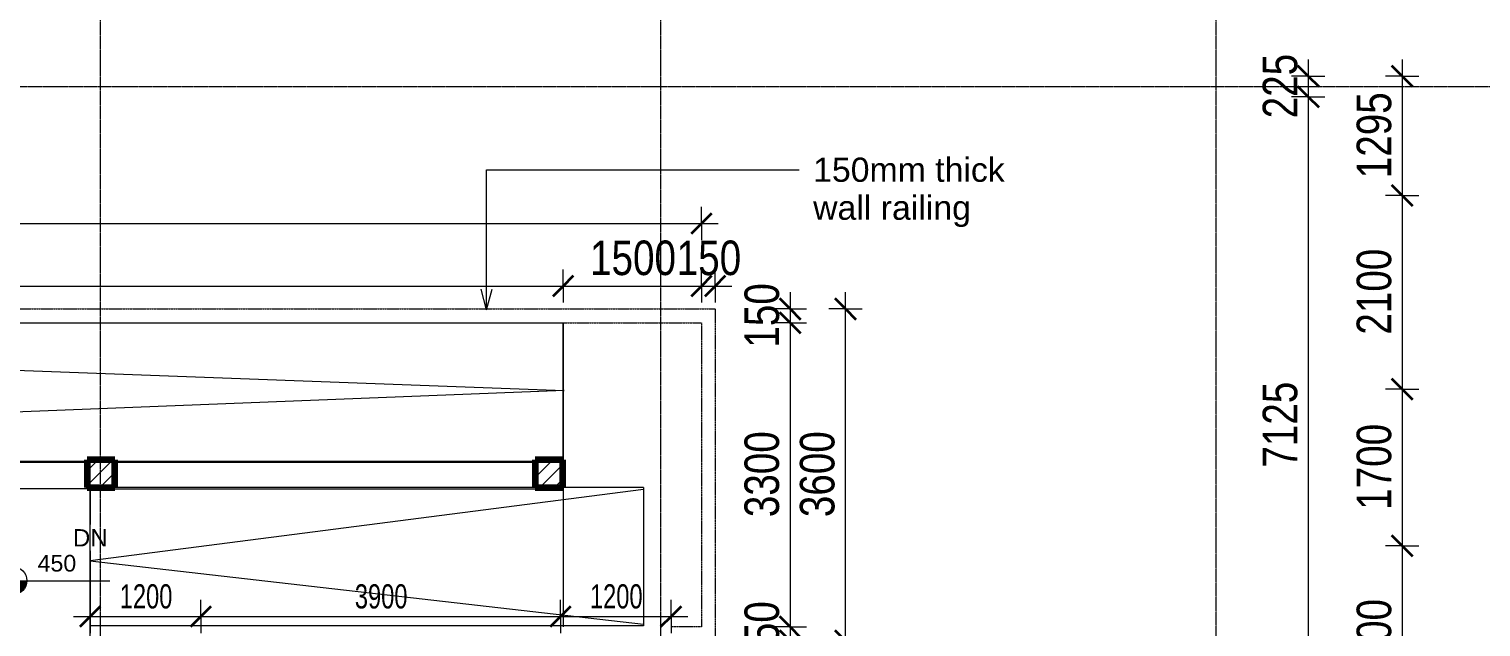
# Model space of a CAD drawing. Header units: millimetres. Extents: x -35190 to 411743, y -233114 to 23872.
# Drawn here: x 15310 to 31058, y 8360 to 14846 of the extents above; entities that cross this region are included whole.
import ezdxf

# ---------------------------------------------------------------- set-up
doc = ezdxf.new("R2010")
doc.units = ezdxf.units.MM
doc.linetypes.add('Aligning Line', pattern=[6.35, 3.175, -3.175])
doc.linetypes.add('Grid Line', pattern=[22.225, 12.7, -3.175, 3.175, -3.175])
for name, color, linetype, lineweight in [('A-ANNO-DIMS', 211, 'Continuous', 9), ('A-ANNO-DIMS-75', 211, 'Continuous', 9), ('A-DETL-THIN', 151, 'Continuous', 18), ('A-FLOR', 192, 'Continuous', 18), ('A-FLOR-HRAL', 11, 'Continuous', 18), ('A-FLOR-LEVL', 51, 'Continuous', 18), ('A-FLOR-LEVL-TEXT', 2, 'Continuous', 18), ('A-WALL', 113, 'Continuous', 18), ('A-WALL-PATT', 111, 'Continuous', 18), ('G-ANNO-DIMS', 111, 'Continuous', 9), ('G-ANNO-TEXT', 231, 'Continuous', 9), ('S-GRID', 1, 'Continuous', 9), ('S-STRS', 31, 'Continuous', 18)]:
    doc.layers.add(name, color=color, linetype=linetype, lineweight=lineweight)
doc.styles.add('Arial', font='arial.ttf', dxfattribs={"height": 187.5})
doc.styles.add('Arial_3', font='arial.ttf', dxfattribs={"width": 0.8, "height": 375})
doc.styles.add('Arial_7', font='arial.ttf', dxfattribs={"height": 262.5})
doc.styles.add('Arial_8', font='arial.ttf', dxfattribs={"width": 0.7, "height": 262.5})
doc.styles.add('Arial_9', font='arial.ttf', dxfattribs={"height": 180})
doc.dimstyles.new('main_4_5mm_2', dxfattribs={"dimscale": 304.8, "dimtxt": 382.597275, "dimasz": 0.738189, "dimexe": 0.590551, "dimexo": 0.0625, "dimgap": 0.024606, "dimtad": 1, "dimdec": 0, "dimzin": 0, "dimdsep": 46, "dimtxsty": 'Arial_3', "dimblk1": 'OBLIQUE', "dimblk2": 'OBLIQUE', "dimsah": 1, "dimcen": 0.09, "dimdle": 0.590551, "dimazin": 0, "dimtfac": 1, "dimtdec": 4, "dimtix": 1, "dimtmove": 0, "dimatfit": 3, "dimfxl": 0.590551, "dimfxlon": 1, "dimtvp": 1, "dimtolj": 1, "dimtzin": 0, "dimarcsym": 2})
doc.dimstyles.new('small_3_5mm', dxfattribs={"dimscale": 304.8, "dimtxt": 267.818092, "dimasz": 0.738189, "dimexe": 0.590551, "dimexo": 0.0625, "dimgap": 0.024606, "dimtad": 1, "dimdec": 0, "dimzin": 0, "dimdsep": 46, "dimtxsty": 'Arial_8', "dimblk1": 'OBLIQUE', "dimblk2": 'OBLIQUE', "dimsah": 1, "dimcen": 0.09, "dimdle": 0.590551, "dimazin": 0, "dimtfac": 1, "dimtdec": 4, "dimtix": 1, "dimtmove": 0, "dimatfit": 3, "dimfxl": 0.590551, "dimfxlon": 1, "dimtvp": 1, "dimtolj": 1, "dimtzin": 0, "dimarcsym": 2})
pattern_1 = [(45, (0, 0), (-79.5495, 79.5495), [])]

# ---------------------------------------------------------------- blocks, each defined once
blk = doc.blocks.new('Top Rail Type - Top Rail_Internal_-638327-GROUND FLOOR')
at = {"layer": 'A-FLOR-HRAL'}
for p, q in [((15929, 10160), (15929, 10155)), ((15929, 10155), (15929, 9860)), ((15946, 9860), (15951, 9860)), ((15969, 9860), (15969, 9872))]:
    blk.add_line(p, q, dxfattribs=at)
blk = doc.blocks.new('Top Rail Type - Top Rail_Internal_-V26-GROUND FLOOR')
at = {"layer": 'A-FLOR-HRAL'}
for p, q in [((15929, 10160), (15929, 9860)), ((15969, 9860), (15929, 9860)), ((15969, 9872), (15969, 9860))]:
    blk.add_line(p, q, dxfattribs=at)
blk = doc.blocks.new('DIMBLOCK455-GROUND FLOOR')
at = {"layer": 'A-ANNO-DIMS-75', "transparency": 16777216}
for p, q in [((30204, 14515), (30204, 13040)), ((30204, 14335), (30024, 14335)), ((30204, 14335), (30384, 14335)), ((30204, 13040), (30024, 13040)), ((30204, 13040), (30384, 13040))]:
    blk.add_line(p, q, dxfattribs=at)
at = {"layer": 'A-ANNO-DIMS-75', "lineweight": 35, "transparency": 16777216}
for p, q in [((30204, 14335), (30091, 14447)), ((30204, 14335), (30316, 14222)), ((30204, 13040), (30091, 13152)), ((30204, 13040), (30316, 12927))]:
    blk.add_line(p, q, dxfattribs=at)
at = {"layer": 'A-ANNO-DIMS-75', "color": 0, "transparency": 16777216, "insert": (29710, 13228), "char_height": 375, "width": 1101.88, "attachment_point": 1, "rotation": 90, "line_spacing_factor": 0.941778, "style": 'Arial_3'}
blk.add_mtext('1295', dxfattribs=at)
blk = doc.blocks.new('_Oblique')
at = {"color": 0, "linetype": 'ByBlock', "lineweight": -2}
blk.add_line((-0.5, -0.5), (0.5, 0.5), dxfattribs=at)
blk = doc.blocks.new('DIMBLOCK456-GROUND FLOOR')
at = {"layer": 'A-ANNO-DIMS-75', "lineweight": 35, "transparency": 16777216}
for p, q in [((30204, 13040), (30091, 13152)), ((30204, 13040), (30316, 12927)), ((30204, 10940), (30091, 11052)), ((30204, 10940), (30316, 10827))]:
    blk.add_line(p, q, dxfattribs=at)
at = {"layer": 'A-ANNO-DIMS-75', "transparency": 16777216}
for p, q in [((30204, 13040), (30024, 13040)), ((30204, 13040), (30204, 10940)), ((30204, 13040), (30384, 13040)), ((30204, 10940), (30024, 10940)), ((30204, 10940), (30384, 10940))]:
    blk.add_line(p, q, dxfattribs=at)
at = {"layer": 'A-ANNO-DIMS-75', "color": 0, "transparency": 16777216, "insert": (29710, 11531), "char_height": 375, "width": 1101.88, "attachment_point": 1, "rotation": 90, "line_spacing_factor": 0.941778, "style": 'Arial_3'}
blk.add_mtext('2100', dxfattribs=at)
blk = doc.blocks.new('DIMBLOCK457-GROUND FLOOR')
at = {"layer": 'A-ANNO-DIMS-75', "lineweight": 35, "transparency": 16777216}
for p, q in [((30204, 10940), (30091, 11052)), ((30204, 10940), (30316, 10827)), ((30204, 9240), (30091, 9352)), ((30204, 9240), (30316, 9127))]:
    blk.add_line(p, q, dxfattribs=at)
at = {"layer": 'A-ANNO-DIMS-75', "transparency": 16777216}
for p, q in [((30204, 10940), (30024, 10940)), ((30204, 10940), (30204, 9240)), ((30204, 10940), (30384, 10940)), ((30204, 9240), (30024, 9240)), ((30204, 9240), (30384, 9240))]:
    blk.add_line(p, q, dxfattribs=at)
at = {"layer": 'A-ANNO-DIMS-75', "color": 0, "transparency": 16777216, "insert": (29710, 9631), "char_height": 375, "width": 1101.88, "attachment_point": 1, "rotation": 90, "line_spacing_factor": 0.941778, "style": 'Arial_3'}
blk.add_mtext('1700', dxfattribs=at)
blk = doc.blocks.new('DIMBLOCK458-GROUND FLOOR')
at = {"layer": 'A-ANNO-DIMS-75', "lineweight": 35, "transparency": 16777216}
for p, q in [((30204, 9240), (30091, 9352)), ((30204, 9240), (30316, 9127)), ((30204, 7140), (30091, 7252)), ((30204, 7140), (30316, 7027))]:
    blk.add_line(p, q, dxfattribs=at)
at = {"layer": 'A-ANNO-DIMS-75', "transparency": 16777216}
for p, q in [((30204, 9240), (30024, 9240)), ((30204, 9240), (30204, 7140)), ((30204, 9240), (30384, 9240)), ((30204, 7140), (30024, 7140)), ((30204, 7140), (30384, 7140))]:
    blk.add_line(p, q, dxfattribs=at)
at = {"layer": 'A-ANNO-DIMS-75', "color": 0, "transparency": 16777216, "insert": (29710, 7731), "char_height": 375, "width": 1101.88, "attachment_point": 1, "rotation": 90, "line_spacing_factor": 0.941778, "style": 'Arial_3'}
blk.add_mtext('2100', dxfattribs=at)
blk = doc.blocks.new('DIMBLOCK460-GROUND FLOOR')
at = {"layer": 'A-ANNO-DIMS-75', "transparency": 16777216}
for p, q in [((29185, 14515), (29185, 14110)), ((29185, 14335), (29005, 14335)), ((29185, 14335), (29365, 14335)), ((29185, 14110), (29005, 14110)), ((29185, 14110), (29365, 14110))]:
    blk.add_line(p, q, dxfattribs=at)
at = {"layer": 'A-ANNO-DIMS-75', "lineweight": 35, "transparency": 16777216}
for p, q in [((29185, 14335), (29073, 14447)), ((29185, 14335), (29298, 14222)), ((29185, 14110), (29073, 14222)), ((29185, 14110), (29298, 13997))]:
    blk.add_line(p, q, dxfattribs=at)
at = {"layer": 'A-ANNO-DIMS-75', "color": 0, "transparency": 16777216, "insert": (28691, 13878), "char_height": 375, "width": 826.41, "attachment_point": 1, "rotation": 90, "line_spacing_factor": 0.941778, "style": 'Arial_3'}
blk.add_mtext('225', dxfattribs=at)
blk = doc.blocks.new('DIMBLOCK461-GROUND FLOOR')
at = {"layer": 'A-ANNO-DIMS-75', "lineweight": 35, "transparency": 16777216}
for p, q in [((29185, 14110), (29073, 14222)), ((29185, 14110), (29298, 13997)), ((29185, 6985), (29073, 7097)), ((29185, 6985), (29298, 6872))]:
    blk.add_line(p, q, dxfattribs=at)
at = {"layer": 'A-ANNO-DIMS-75', "transparency": 16777216}
for p, q in [((29185, 14110), (29005, 14110)), ((29185, 14110), (29185, 6985)), ((29185, 14110), (29365, 14110)), ((29185, 6985), (29005, 6985)), ((29185, 6985), (29365, 6985))]:
    blk.add_line(p, q, dxfattribs=at)
at = {"layer": 'A-ANNO-DIMS-75', "color": 0, "transparency": 16777216, "insert": (28691, 10088), "char_height": 375, "width": 1101.88, "attachment_point": 1, "rotation": 90, "line_spacing_factor": 0.941778, "style": 'Arial_3'}
blk.add_mtext('7125', dxfattribs=at)
blk = doc.blocks.new('DIMBLOCK465-GROUND FLOOR')
at = {"layer": 'A-ANNO-DIMS-75', "transparency": 16777216}
for p, q in [((1224, 12058), (1224, 12238)), ((21104, 12058), (21104, 12238)), ((1224, 12058), (21104, 12058)), ((1224, 12058), (1224, 11878)), ((21104, 12058), (21104, 11878))]:
    blk.add_line(p, q, dxfattribs=at)
at = {"layer": 'A-ANNO-DIMS-75', "lineweight": 35, "transparency": 16777216}
for p, q in [((1224, 12058), (1336, 12171)), ((21104, 12058), (21216, 12171)), ((1224, 12058), (1111, 11946)), ((21104, 12058), (20991, 11946))]:
    blk.add_line(p, q, dxfattribs=at)
at = {"layer": 'A-ANNO-DIMS-75', "color": 0, "transparency": 16777216, "insert": (10590, 12552), "char_height": 375, "width": 1377.35, "attachment_point": 1, "line_spacing_factor": 0.941778, "style": 'Arial_3'}
blk.add_mtext('19880', dxfattribs=at)
blk = doc.blocks.new('DIMBLOCK466-GROUND FLOOR')
at = {"layer": 'A-ANNO-DIMS-75', "transparency": 16777216}
for p, q in [((21104, 12058), (21104, 12238)), ((22604, 12058), (22604, 12238)), ((21104, 12058), (22604, 12058)), ((21104, 12058), (21104, 11878)), ((22604, 12058), (22604, 11878))]:
    blk.add_line(p, q, dxfattribs=at)
at = {"layer": 'A-ANNO-DIMS-75', "lineweight": 35, "transparency": 16777216}
for p, q in [((21104, 12058), (21216, 12171)), ((22604, 12058), (22716, 12171)), ((21104, 12058), (20991, 11946)), ((22604, 12058), (22491, 11946))]:
    blk.add_line(p, q, dxfattribs=at)
at = {"layer": 'A-ANNO-DIMS-75', "color": 0, "transparency": 16777216, "insert": (21395, 12552), "char_height": 375, "width": 1101.88, "attachment_point": 1, "line_spacing_factor": 0.941778, "style": 'Arial_3'}
blk.add_mtext('1500', dxfattribs=at)
blk = doc.blocks.new('DIMBLOCK467-GROUND FLOOR')
at = {"layer": 'A-ANNO-DIMS-75', "transparency": 16777216}
for p, q in [((22604, 12058), (22604, 12238)), ((22754, 12058), (22754, 12238)), ((22604, 12058), (22934, 12058)), ((22604, 12058), (22604, 11878)), ((22754, 12058), (22754, 11878))]:
    blk.add_line(p, q, dxfattribs=at)
at = {"layer": 'A-ANNO-DIMS-75', "lineweight": 35, "transparency": 16777216}
for p, q in [((22604, 12058), (22716, 12171)), ((22754, 12058), (22866, 12171)), ((22604, 12058), (22491, 11946)), ((22754, 12058), (22641, 11946))]:
    blk.add_line(p, q, dxfattribs=at)
at = {"layer": 'A-ANNO-DIMS-75', "color": 0, "transparency": 16777216, "insert": (22335, 12552), "char_height": 375, "width": 826.41, "attachment_point": 1, "line_spacing_factor": 0.941778, "style": 'Arial_3'}
blk.add_mtext('150', dxfattribs=at)
blk = doc.blocks.new('DIMBLOCK469-GROUND FLOOR')
at = {"layer": 'A-ANNO-DIMS-75', "transparency": 16777216}
for p, q in [((-426, 12737), (-426, 12917)), ((22604, 12737), (22604, 12917)), ((-426, 12737), (22784, 12737)), ((-426, 12737), (-426, 12557)), ((22604, 12737), (22604, 12557))]:
    blk.add_line(p, q, dxfattribs=at)
at = {"layer": 'A-ANNO-DIMS-75', "lineweight": 35, "transparency": 16777216}
for p, q in [((-426, 12737), (-314, 12850)), ((22604, 12737), (22716, 12850)), ((-426, 12737), (-539, 12625)), ((22604, 12737), (22491, 12625))]:
    blk.add_line(p, q, dxfattribs=at)
at = {"layer": 'A-ANNO-DIMS-75', "color": 0, "transparency": 16777216, "insert": (10515, 13232), "char_height": 375, "width": 1377.35, "attachment_point": 1, "line_spacing_factor": 0.941778, "style": 'Arial_3'}
blk.add_mtext('23030', dxfattribs=at)
blk = doc.blocks.new('Spot Elevations - M_Spot Elevation - Target Filled-23738-GROUND FLOOR')
at = {"layer": 'G-ANNO-DIMS'}
h = blk.add_hatch(color=256, dxfattribs=at)
edge = h.paths.add_edge_path()
edge.add_line((0, 0), (-2, 0))
edge.add_arc((0, 0), 2, 90, 180, ccw=False)
edge.add_line((0, 2), (0, 0))
h = blk.add_hatch(color=256, dxfattribs=at)
edge = h.paths.add_edge_path()
edge.add_line((0, 0), (2, 0))
edge.add_arc((0, 0), 2, 270, 360, ccw=False)
edge.add_line((0, -2), (0, 0))
for p, q in [((0, -3), (0, 3)), ((-3, 0), (14, 0))]:
    blk.add_line(p, q, dxfattribs=at)
blk.add_circle((0, 0), 2, dxfattribs=at)
blk = doc.blocks.new('DIMBLOCK482-GROUND FLOOR')
at = {"layer": 'A-ANNO-DIMS-75', "transparency": 16777216}
for p, q in [((23564, 11990), (23564, 11660)), ((23564, 11810), (23384, 11810)), ((23564, 11660), (23384, 11660)), ((23564, 11810), (23744, 11810)), ((23564, 11660), (23744, 11660))]:
    blk.add_line(p, q, dxfattribs=at)
at = {"layer": 'A-ANNO-DIMS-75', "lineweight": 35, "transparency": 16777216}
for p, q in [((23564, 11810), (23452, 11922)), ((23564, 11660), (23452, 11772)), ((23564, 11810), (23677, 11697)), ((23564, 11660), (23677, 11547))]:
    blk.add_line(p, q, dxfattribs=at)
at = {"layer": 'A-ANNO-DIMS-75', "color": 0, "transparency": 16777216, "insert": (23070, 11390), "char_height": 375, "width": 826.41, "attachment_point": 1, "rotation": 90, "line_spacing_factor": 0.941778, "style": 'Arial_3'}
blk.add_mtext('150', dxfattribs=at)
blk = doc.blocks.new('DIMBLOCK483-GROUND FLOOR')
at = {"layer": 'A-ANNO-DIMS-75', "transparency": 16777216}
for p, q in [((23564, 11660), (23384, 11660)), ((23564, 11660), (23564, 8360)), ((23564, 11660), (23744, 11660)), ((23564, 8360), (23384, 8360)), ((23564, 8360), (23744, 8360))]:
    blk.add_line(p, q, dxfattribs=at)
at = {"layer": 'A-ANNO-DIMS-75', "lineweight": 35, "transparency": 16777216}
for p, q in [((23564, 11660), (23452, 11772)), ((23564, 11660), (23677, 11547)), ((23564, 8360), (23452, 8472)), ((23564, 8360), (23677, 8247))]:
    blk.add_line(p, q, dxfattribs=at)
at = {"layer": 'A-ANNO-DIMS-75', "color": 0, "transparency": 16777216, "insert": (23070, 9551), "char_height": 375, "width": 1101.88, "attachment_point": 1, "rotation": 90, "line_spacing_factor": 0.941778, "style": 'Arial_3'}
blk.add_mtext('3300', dxfattribs=at)
blk = doc.blocks.new('DIMBLOCK484-GROUND FLOOR')
at = {"layer": 'A-ANNO-DIMS-75', "transparency": 16777216}
for p, q in [((23564, 8360), (23384, 8360)), ((23564, 8360), (23564, 8210)), ((23564, 8360), (23744, 8360)), ((23564, 8210), (23384, 8210)), ((23564, 8210), (23744, 8210))]:
    blk.add_line(p, q, dxfattribs=at)
at = {"layer": 'A-ANNO-DIMS-75', "lineweight": 35, "transparency": 16777216}
for p, q in [((23564, 8360), (23452, 8472)), ((23564, 8360), (23677, 8247)), ((23564, 8210), (23452, 8322)), ((23564, 8210), (23677, 8097))]:
    blk.add_line(p, q, dxfattribs=at)
at = {"layer": 'A-ANNO-DIMS-75', "color": 0, "transparency": 16777216, "insert": (23070, 7940), "char_height": 375, "width": 826.41, "attachment_point": 1, "rotation": 90, "line_spacing_factor": 0.941778, "style": 'Arial_3'}
blk.add_mtext('150', dxfattribs=at)
blk = doc.blocks.new('DIMBLOCK486-GROUND FLOOR')
at = {"layer": 'A-ANNO-DIMS-75', "transparency": 16777216}
for p, q in [((24165, 8030), (24165, 11990)), ((24165, 11810), (23985, 11810)), ((24165, 11810), (24345, 11810)), ((24165, 8210), (23985, 8210)), ((24165, 8210), (24345, 8210))]:
    blk.add_line(p, q, dxfattribs=at)
at = {"layer": 'A-ANNO-DIMS-75', "lineweight": 35, "transparency": 16777216}
for p, q in [((24165, 11810), (24053, 11922)), ((24165, 11810), (24278, 11697)), ((24165, 8210), (24053, 8322)), ((24165, 8210), (24278, 8097))]:
    blk.add_line(p, q, dxfattribs=at)
at = {"layer": 'A-ANNO-DIMS-75', "color": 0, "transparency": 16777216, "insert": (23671, 9551), "char_height": 375, "width": 1101.88, "attachment_point": 1, "rotation": 90, "line_spacing_factor": 0.941778, "style": 'Arial_3'}
blk.add_mtext('3600', dxfattribs=at)
blk = doc.blocks.new('DIMBLOCK508-GROUND FLOOR')
at = {"layer": 'A-ANNO-DIMS-75', "transparency": 16777216}
for p, q in [((15974, 8474), (15974, 8654)), ((17174, 8474), (17174, 8654)), ((15794, 8474), (17174, 8474)), ((15974, 8474), (15974, 8294)), ((17174, 8474), (17174, 8294))]:
    blk.add_line(p, q, dxfattribs=at)
at = {"layer": 'A-ANNO-DIMS-75', "lineweight": 35, "transparency": 16777216}
for p, q in [((15974, 8474), (16086, 8587)), ((17174, 8474), (17286, 8587)), ((15974, 8474), (15861, 8362)), ((17174, 8474), (17061, 8362))]:
    blk.add_line(p, q, dxfattribs=at)
at = {"layer": 'A-ANNO-DIMS-75', "color": 0, "transparency": 16777216, "insert": (16294, 8823), "char_height": 262.5, "width": 672.43, "attachment_point": 1, "line_spacing_factor": 0.941778, "style": 'Arial_8'}
blk.add_mtext('1200', dxfattribs=at)
blk = doc.blocks.new('DIMBLOCK509-GROUND FLOOR')
at = {"layer": 'A-ANNO-DIMS-75', "transparency": 16777216}
for p, q in [((17174, 8474), (17174, 8654)), ((21074, 8474), (21074, 8654)), ((17174, 8474), (21074, 8474)), ((17174, 8474), (17174, 8294)), ((21074, 8474), (21074, 8294))]:
    blk.add_line(p, q, dxfattribs=at)
at = {"layer": 'A-ANNO-DIMS-75', "lineweight": 35, "transparency": 16777216}
for p, q in [((17174, 8474), (17286, 8587)), ((21074, 8474), (21186, 8587)), ((17174, 8474), (17061, 8362)), ((21074, 8474), (20961, 8362))]:
    blk.add_line(p, q, dxfattribs=at)
at = {"layer": 'A-ANNO-DIMS-75', "color": 0, "transparency": 16777216, "insert": (18844, 8823), "char_height": 262.5, "width": 672.43, "attachment_point": 1, "line_spacing_factor": 0.941778, "style": 'Arial_8'}
blk.add_mtext('3900', dxfattribs=at)
blk = doc.blocks.new('DIMBLOCK510-GROUND FLOOR')
at = {"layer": 'A-ANNO-DIMS-75', "transparency": 16777216}
for p, q in [((21074, 8474), (21074, 8654)), ((22274, 8474), (22274, 8654)), ((21074, 8474), (22454, 8474)), ((21074, 8474), (21074, 8294)), ((22274, 8474), (22274, 8294))]:
    blk.add_line(p, q, dxfattribs=at)
at = {"layer": 'A-ANNO-DIMS-75', "lineweight": 35, "transparency": 16777216}
for p, q in [((21074, 8474), (21186, 8587)), ((22274, 8474), (22386, 8587)), ((21074, 8474), (20961, 8362)), ((22274, 8474), (22161, 8362))]:
    blk.add_line(p, q, dxfattribs=at)
at = {"layer": 'A-ANNO-DIMS-75', "color": 0, "transparency": 16777216, "insert": (21394, 8823), "char_height": 262.5, "width": 672.43, "attachment_point": 1, "line_spacing_factor": 0.941778, "style": 'Arial_8'}
blk.add_mtext('1200', dxfattribs=at)

msp = doc.modelspace()

# ---------------------------------------------------------------- hatches: boundary and pattern name
at = {"layer": 'A-WALL-PATT'}
h = msp.add_hatch(dxfattribs=at)
h.set_pattern_fill('FP_1', color=256, style=0, pattern_type=2)
h.set_pattern_definition(pattern_1)
h.paths.add_polyline_path([(15941.4, 9871.6), (16241.4, 9871.6), (16241.4, 10171.6), (15941.4, 10171.6)])
h = msp.add_hatch(dxfattribs=at)
h.set_pattern_fill('FP_1', color=256, style=0, pattern_type=2)
h.set_pattern_definition(pattern_1)
h.paths.add_polyline_path([(21101.4, 9871.6), (21101.4, 10171.6), (20801.4, 10171.6), (20801.4, 9871.6)])

# ---------------------------------------------------------------- linework, layer by layer
at = {"layer": 'A-DETL-THIN', "linetype": 'Aligning Line'}
for p, q in [((-276.1, 11659.7), (22603.9, 11659.7)), ((7873.9, 11809.7), (22753.9, 11809.7)), ((22603.9, 11659.7), (22603.9, 8359.7)), ((22753.9, 11809.7), (22753.9, 8209.7)), ((22603.9, 8359.7), (22273.9, 8359.7))]:
    msp.add_line(p, q, dxfattribs=at)
at = {"layer": 'A-DETL-THIN'}
for p, q in [((1223.9, 11659.7), (21113.9, 10924.5)), ((21103.9, 11659.7), (21103.9, 8359.7)), ((21113.9, 10924.5), (1223.9, 10147.8)), ((1223.9, 10147.8), (21103.9, 10147.8)), ((15973.9, 9859.7), (21103.9, 9859.7)), ((15973.9, 9078.4), (21973.9, 8391.6))]:
    msp.add_line(p, q, dxfattribs=at)
at = {"layer": 'A-FLOR'}
for p, q in [((15928.5, 9859.7), (14248.9, 9859.7)), ((15973.9, 9859.7), (15968.5, 9859.7)), ((15973.9, 8359.7), (15973.9, 9859.7))]:
    msp.add_line(p, q, dxfattribs=at)
at = {"layer": 'A-FLOR-LEVL'}
for p, q in [((5993.1, 11659.7), (21103.9, 11659.7)), ((21103.9, 10159.7), (21103.9, 11659.7)), ((1501.4, 10159.7), (21103.9, 10159.7)), ((15973.9, 9871.6), (15973.9, 8371.6)), ((20801.4, 9871.6), (16241.4, 9871.6)), ((21973.9, 9871.6), (21101.4, 9871.6)), ((21973.9, 9871.6), (21973.9, 8371.6)), ((21973.9, 8371.6), (15973.9, 8371.6))]:
    msp.add_line(p, q, dxfattribs=at)
at = {"layer": 'A-WALL', "lineweight": 140}
for p, q in [((16241.4, 10171.6), (15941.4, 10171.6)), ((15941.4, 10171.6), (15941.4, 9871.6)), ((16241.4, 9871.6), (16241.4, 10171.6)), ((21101.4, 10171.6), (20801.4, 10171.6)), ((20801.4, 10171.6), (20801.4, 9871.6)), ((21101.4, 9871.6), (21101.4, 10171.6)), ((15941.4, 9871.6), (16241.4, 9871.6)), ((20801.4, 9871.6), (21101.4, 9871.6))]:
    msp.add_line(p, q, dxfattribs=at)
at = {"layer": 'G-ANNO-TEXT', "color": 10}
for p, q in [((20273.5, 13320.1), (23662.3, 13320.1)), ((20273.5, 11798.6), (20273.5, 13320.1)), ((20273.5, 11798.6), (20213.2, 12023.6)), ((20273.5, 11798.6), (20333.8, 12023.6))]:
    msp.add_line(p, q, dxfattribs=at)
at = {"layer": 'S-GRID', "linetype": 'Grid Line'}
for p, q in [((22161.4, -23401.6), (22161.4, 18871.1)), ((28186.4, -23401.6), (28186.4, 18871.1)), ((-16035.3, 14222.2), (47071.4, 14222.2))]:
    msp.add_line(p, q, dxfattribs=at)
at = {"layer": 'S-STRS'}
msp.add_line((15973.9, 9871.6), (15973.9, 9859.7), dxfattribs=at)

# ---------------------------------------------------------------- block references
at = {"layer": 'A-FLOR-HRAL'}
for name in ['Top Rail Type - Top Rail_Internal_-638327-GROUND FLOOR', 'Top Rail Type - Top Rail_Internal_-V26-GROUND FLOOR']:
    msp.add_blockref(name, (0, 0), dxfattribs=at)
at = {"layer": 'G-ANNO-DIMS', "xscale": 74.99999999999996, "yscale": 74.99999999999996, "zscale": 74.99999999999996}
msp.add_blockref('Spot Elevations - M_Spot Elevation - Target Filled-23738-GROUND FLOOR', (15135.9, 8861.5), dxfattribs=at)

# ---------------------------------------------------------------- texts
at = {"layer": 'G-ANNO-TEXT', "color": 7, "insert": (23814.7, 13451.3), "char_height": 262.5, "width": 2699.683, "attachment_point": 1, "style": 'Arial_7', "bg_fill": 3, "box_fill_scale": 1.25, "bg_fill_color": 256, "bg_fill_true_color": 13158600, "bg_fill_transparency": 0}
msp.add_mtext('150mm thick ', dxfattribs=at)

# ---------------------------------------------------------------- dimensions: what is measured, and where the dimension line sits
at = {"layer": 'A-ANNO-DIMS'}
for base, p1, p2, override, picture, middle in [((29185.4, 14109.7), (29365.4, 14334.7), (29365.4, 14109.7), {"dimpost": '<>', "dimfxl": 225}, 'DIMBLOCK460-GROUND FLOOR', (28986.4, 14222.2)), ((30204, 13039.7), (30384, 14334.7), (30384, 13039.7), {"dimpost": '<>', "dimfxl": 1295}, 'DIMBLOCK455-GROUND FLOOR', (30005, 13687.2)), ((29185.4, 6984.7), (29365.4, 14109.7), (29365.4, 6984.7), {"dimpost": '<>', "dimfxl": 7125}, 'DIMBLOCK461-GROUND FLOOR', (28986.4, 10547.2)), ((30204, 10939.7), (30384, 13039.7), (30384, 10939.7), {"dimpost": '<>', "dimfxl": 2100}, 'DIMBLOCK456-GROUND FLOOR', (30005, 11989.7)), ((23564, 11659.7), (23384, 11809.7), (23384, 11659.7), {"dimpost": '<>', "dimfxl": 150}, 'DIMBLOCK482-GROUND FLOOR', (23365, 11734.7)), ((24165.4, 11809.7), (23985.4, 8209.7), (23985.4, 11809.7), {"dimpost": '<>', "dimfxl": 3600}, 'DIMBLOCK486-GROUND FLOOR', (23966.3, 10009.7)), ((23564, 8359.7), (23384, 11659.7), (23384, 8359.7), {"dimpost": '<>', "dimfxl": 3300}, 'DIMBLOCK483-GROUND FLOOR', (23364.9, 10009.7)), ((30204, 9239.7), (30384, 10939.7), (30384, 9239.7), {"dimpost": '<>', "dimfxl": 1700}, 'DIMBLOCK457-GROUND FLOOR', (30005, 10089.7)), ((30204, 7139.7), (30384, 9239.7), (30384, 7139.7), {"dimpost": '<>', "dimfxl": 2100}, 'DIMBLOCK458-GROUND FLOOR', (30005, 8189.7)), ((23564, 8209.7), (23384, 8359.7), (23384, 8209.7), {"dimpost": '<>', "dimfxl": 150}, 'DIMBLOCK484-GROUND FLOOR', (23365, 8284.7))]:
    dim = msp.add_linear_dim(base=base, p1=p1, p2=p2, angle=90, dimstyle='main_4_5mm_2', override=override, dxfattribs=at)
    dim.commit()
    dim.dimension.update_dxf_attribs({"geometry": picture, "text_midpoint": middle})
for base, p1, p2, dimstyle, override, picture, middle in [((22603.9, 12737.2), (-426.1, 12557.2), (22603.9, 12557.2), 'main_4_5mm_2', {"dimpost": '<>', "dimfxl": 23030}, 'DIMBLOCK469-GROUND FLOOR', (11088.9, 12936.3)), ((21103.9, 12058), (1223.9, 11878), (21103.9, 11878), 'main_4_5mm_2', {"dimpost": '<>', "dimfxl": 19880}, 'DIMBLOCK465-GROUND FLOOR', (11163.9, 12257)), ((22603.9, 12058), (21103.9, 11878), (22603.9, 11878), 'main_4_5mm_2', {"dimpost": '<>', "dimfxl": 1500}, 'DIMBLOCK466-GROUND FLOOR', (21853.9, 12257)), ((22753.9, 12058), (22603.9, 11878), (22753.9, 11878), 'main_4_5mm_2', {"dimpost": '<>', "dimfxl": 150}, 'DIMBLOCK467-GROUND FLOOR', (22678.9, 12257)), ((17173.9, 8474.3), (15973.9, 8294.3), (17173.9, 8654.3), 'small_3_5mm', {"dimpost": '<>', "dimfxl": 1252.836781}, 'DIMBLOCK508-GROUND FLOOR', (16573.9, 8615.8)), ((21073.9, 8474.3), (17173.9, 8654.3), (21073.9, 8654.3), 'small_3_5mm', {"dimpost": '<>', "dimfxl": 3900}, 'DIMBLOCK509-GROUND FLOOR', (19123.9, 8615.9)), ((22273.9, 8474.3), (21073.9, 8654.3), (22273.9, 8294.3), 'small_3_5mm', {"dimpost": '<>', "dimfxl": 1252.836781}, 'DIMBLOCK510-GROUND FLOOR', (21673.9, 8615.8))]:
    dim = msp.add_linear_dim(base=base, p1=p1, p2=p2, dimstyle=dimstyle, override=override, dxfattribs=at)
    dim.commit()
    dim.dimension.update_dxf_attribs({"geometry": picture, "text_midpoint": middle})

# ---------------------------------------------------------------- next in the draw order: texts
at = {"layer": 'A-FLOR-LEVL-TEXT', "insert": (15785.5, 9420.9), "char_height": 187.5, "width": 452.053, "attachment_point": 1, "line_spacing_factor": 0.941778, "style": 'Arial', "bg_fill": 3, "box_fill_scale": 1.25, "bg_fill_color": 256, "bg_fill_true_color": 13158600, "bg_fill_transparency": 0}
msp.add_mtext('DN', dxfattribs=at)
at = {"layer": 'G-ANNO-TEXT', "color": 7, "insert": (23814.7, 13039.6), "char_height": 262.5, "width": 2116.455, "attachment_point": 1, "style": 'Arial_7', "bg_fill": 3, "box_fill_scale": 1.25, "bg_fill_color": 256, "bg_fill_true_color": 13158600, "bg_fill_transparency": 0}
msp.add_mtext('wall railing', dxfattribs=at)

# ---------------------------------------------------------------- next in the draw order: linework, layer by layer
at = {"layer": 'A-DETL-THIN'}
for p, q in [((15973.9, 7334.7), (15973.9, 9859.7)), ((21973.9, 9851.6), (15973.9, 9078.4))]:
    msp.add_line(p, q, dxfattribs=at)
at = {"layer": 'S-GRID', "linetype": 'Grid Line'}
msp.add_line((16086.4, -23401.6), (16086.4, 18871.1), dxfattribs=at)

# ---------------------------------------------------------------- next in the draw order: texts
at = {"layer": 'G-ANNO-DIMS', "insert": (15402.8, 9141.1), "char_height": 180, "width": 502.45, "attachment_point": 1, "line_spacing_factor": 0.941778, "style": 'Arial_9', "bg_fill": 3, "box_fill_scale": 1.25, "bg_fill_color": 256, "bg_fill_true_color": 13158600, "bg_fill_transparency": 0}
msp.add_mtext('450', dxfattribs=at)

doc.saveas('drawing.dxf')
